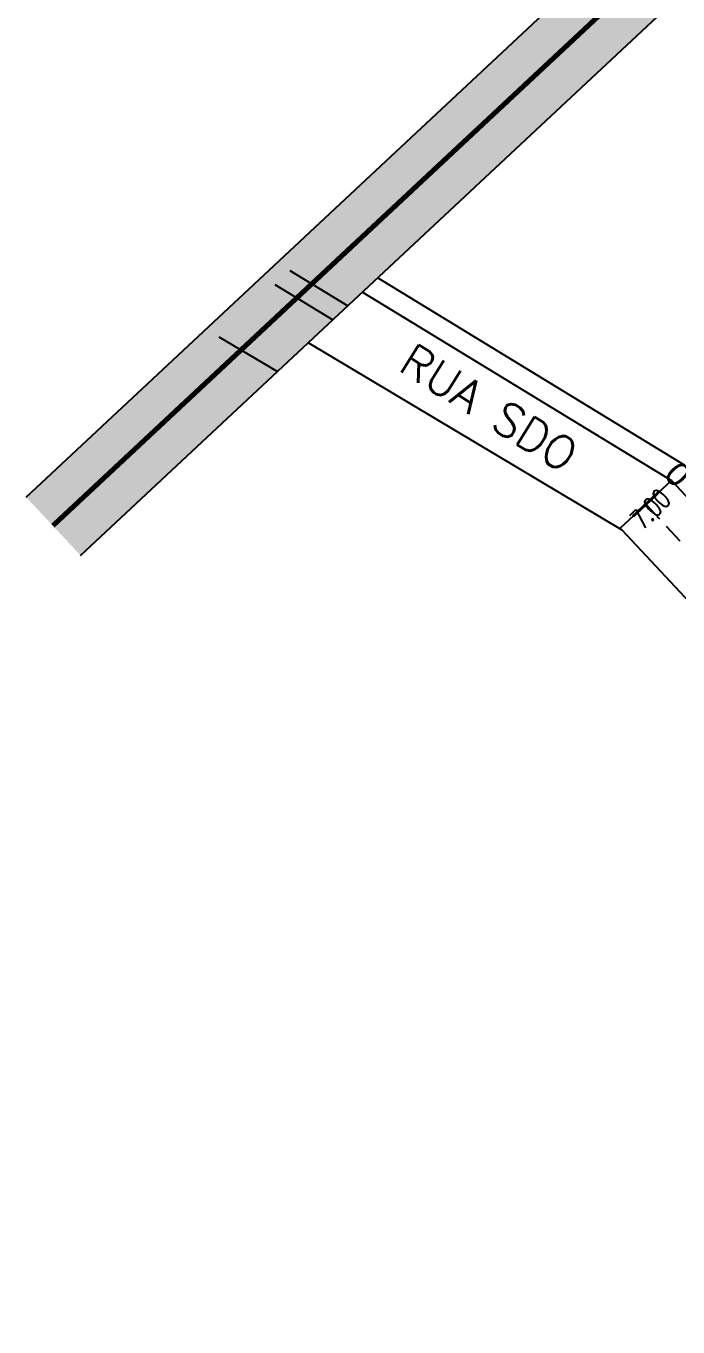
# Model space of a CAD drawing. Header units: metres. Extents: x 437145 to 443371, y 9612590 to 9615494.
# Drawn here: x 437145.4 to 437210.6, y 9614631.9 to 9614762.1 of the extents above; entities that cross this region are included whole.
import ezdxf

# ---------------------------------------------------------------- set-up
doc = ezdxf.new("R2010")
doc.units = ezdxf.units.M
for name, pattern in [('ACAD_ISO02W100', [15, 12, -3]), ('DASHED2', [0.375, 0.25, -0.125]), ('HIDDEN', [9.525, 6.35, -3.175])]:
    doc.linetypes.add(name, pattern=pattern)
for name, color, linetype in [('ADUTORA', 90, 'Continuous'), ('COTAS', 10, 'Continuous'), ('Eixo Acesso', 2, 'ACAD_ISO02W100'), ('Estacas', 7, 'Continuous'), ('Layer3', 1, 'Continuous'), ('M_FIO', 32, 'Continuous')]:
    doc.layers.add(name, color=color, linetype=linetype)
doc.layers.get('0').off()
doc.styles.add('ARIAL', font='arial.ttf')
doc.styles.add('COTAS', font='romans.shx', dxfattribs={"width": 0.7})
doc.styles.add('symplex', font='simplex.shx', dxfattribs={"bigfont": 'bigfont.shx'})
doc.dimstyles.new('C-75', dxfattribs={"dimtxt": 2, "dimasz": 0.2, "dimexe": 0, "dimexo": 0, "dimgap": 1, "dimtad": 0, "dimzin": 4, "dimdsep": 46, "dimtxsty": 'COTAS', "dimblk1": 'BOL-COT', "dimblk2": 'BOL-COT', "dimsah": 1, "dimcen": 0.1, "dimse1": 1, "dimse2": 1, "dimsd1": 1, "dimsd2": 1, "dimclrd": 8, "dimclre": 256, "dimaunit": 1, "dimadec": 3, "dimazin": 0, "dimtfac": 0.5, "dimtix": 1, "dimtmove": 0, "dimatfit": 3, "dimldrblk": 'BOL-COT', "dimfxl": 1, "dimtolj": 1, "dimtzin": 0, "dimarcsym": 0})

# ---------------------------------------------------------------- blocks, each defined once
blk = doc.blocks.new('Est')
at = {"const_width": 0.2}
blk.add_lwpolyline([(0, -1.2), (0, 1.2)], dxfattribs=at)
blk = doc.blocks.new('*D871')
at = {"layer": 'Layer3', "transparency": 16777216, "insert": (2429.79, 1185.62), "char_height": 2, "attachment_point": 5, "rotation": 1.6653, "style": 'COTAS'}
blk.add_mtext('\\A1;7.00', dxfattribs=at)
blk = doc.blocks.new('BOL-COT')
at = {"layer": 'COTAS'}
for p, q in [((-2, 0), (2, 0)), ((0, -3), (0, 3))]:
    blk.add_line(p, q, dxfattribs=at)
blk.add_circle((0, 0), 0.4, dxfattribs=at)
blk = doc.blocks.new('atutu')
at = {"layer": 'Layer3', "ltscale": 5}
h = blk.add_hatch(dxfattribs=at)
h.set_pattern_fill('AR-SAND', color=49, scale=0.1)
h.set_pattern_definition([(37.5, (-475087.59496, -9591321.84182), (-0.006299335811, 0.1926823769013), [0, -0.152, 0, -0.17, 0, -0.1625]), (7.5, (-475087.59496, -9591321.84182), (0.176977670527, 0.282214606523), [0, -0.082, 0, -0.137, 0, -0.0525]), (327.5, (-475087.71796, -9591321.84182), (0.3114141861751, 0.0005659053537), [0, -0.05, 0, -0.18, 0, -0.235]), (317.5, (-475087.71796, -9591321.84182), (0.300612660457, 0.0877675564934), [0, -0.025, 0, -0.118, 0, -0.135])])
h.paths.add_polyline_path([(2864.466, 1229.158), (2384.965, 1229.158), (2384.965, 1225.23), (2864.466, 1225.158)])
h.paths.add_polyline_path([(2864.466, 1225.158), (2384.965, 1225.23), (2384.965, 1221.158), (2864.466, 1221.158)])
at = {"layer": 'Layer3', "color": 9}
for points in [[(2384.965, 1229.158), (2864.466, 1229.158)], [(2384.965, 1221.158), (2864.466, 1221.158)]]:
    blk.add_lwpolyline(points, dxfattribs=at)
at = {"layer": 'Layer3', "color": 0}
for points in [[(2419.749, 1227.712), (2421.569, 1221.158)], [(2425.657, 1221.158), (2435.271, 1186.543)], [(2433.273, 1186.282), (2426.214, 1186.282)]]:
    blk.add_lwpolyline(points, dxfattribs=at)
at = {"layer": 'Layer3', "color": 40, "linetype": 'HIDDEN', "const_width": 0.5}
blk.add_lwpolyline([(2384.965, 1225.23), (2864.466, 1225.158)], dxfattribs=at)
at = {"layer": 'M_FIO'}
for points in [[(2410.03, 1227.712), (2411.919, 1221.158)], [(2417.677, 1227.712), (2419.497, 1221.158)], [(2416.161, 1221.158), (2426.273, 1186.078)], [(2423.585, 1221.158), (2433.273, 1186.282)], [(2433.273, 1186.282), (2426.214, 1186.282)], [(2426.273, 1186.078), (2426.282, 928.758)], [(2426.273, 1186.078), (2426.282, 928.758)], [(2433.273, 1186.282), (2433.273, 1162.713)], [(2433.273, 1186.282), (2433.273, 1162.713)]]:
    blk.add_lwpolyline(points, dxfattribs=at)
at = {"layer": 'ADUTORA', "color": 7, "style": 'symplex'}
blk.add_text('RUA SDO', height=3.2843, rotation=285.00487, dxfattribs=at).set_placement((2420.771, 1213.158))
at = {"layer": 'Layer3', "color": 0}
dim = blk.add_aligned_dim(p1=(2433.273, 1186.282), p2=(2426.273, 1186.078), distance=0.563, dimstyle='C-75', dxfattribs=at)
dim.commit()
dim.dimension.update_dxf_attribs({"geometry": '*D871', "text_midpoint": (2429.789, 1185.617)})

msp = doc.modelspace()

# ---------------------------------------------------------------- linework, layer by layer
at = {"layer": 'Eixo Acesso', "color": 3, "linetype": 'DASHED2', "lineweight": -3, "ltscale": 8}
msp.add_line((437207.4, 9614714.22), (437335.96, 9614576.71), dxfattribs=at)

# ---------------------------------------------------------------- block references
at = {"rotation": 43.07140519794264}
msp.add_blockref('atutu', (436242.57, 9612188.32), dxfattribs=at)
at = {"layer": 'Estacas', "color": 7, "linetype": 'Continuous', "lineweight": -3, "xscale": 1.458333333106969, "yscale": 1.458333333106969, "zscale": 1.458333333106969, "rotation": 313.0734422435836}
msp.add_blockref('Est', (437207.4, 9614714.22), dxfattribs=at)

# ---------------------------------------------------------------- texts
at = {"layer": 'Estacas', "color": 7, "linetype": 'Continuous', "lineweight": -3, "insert": (437209.7, 9614716.37), "char_height": 2.4, "attachment_point": 8, "rotation": 313.0734, "style": 'ARIAL'}
msp.add_mtext('{\\C256;0}', dxfattribs=at)

doc.saveas('drawing.dxf')
